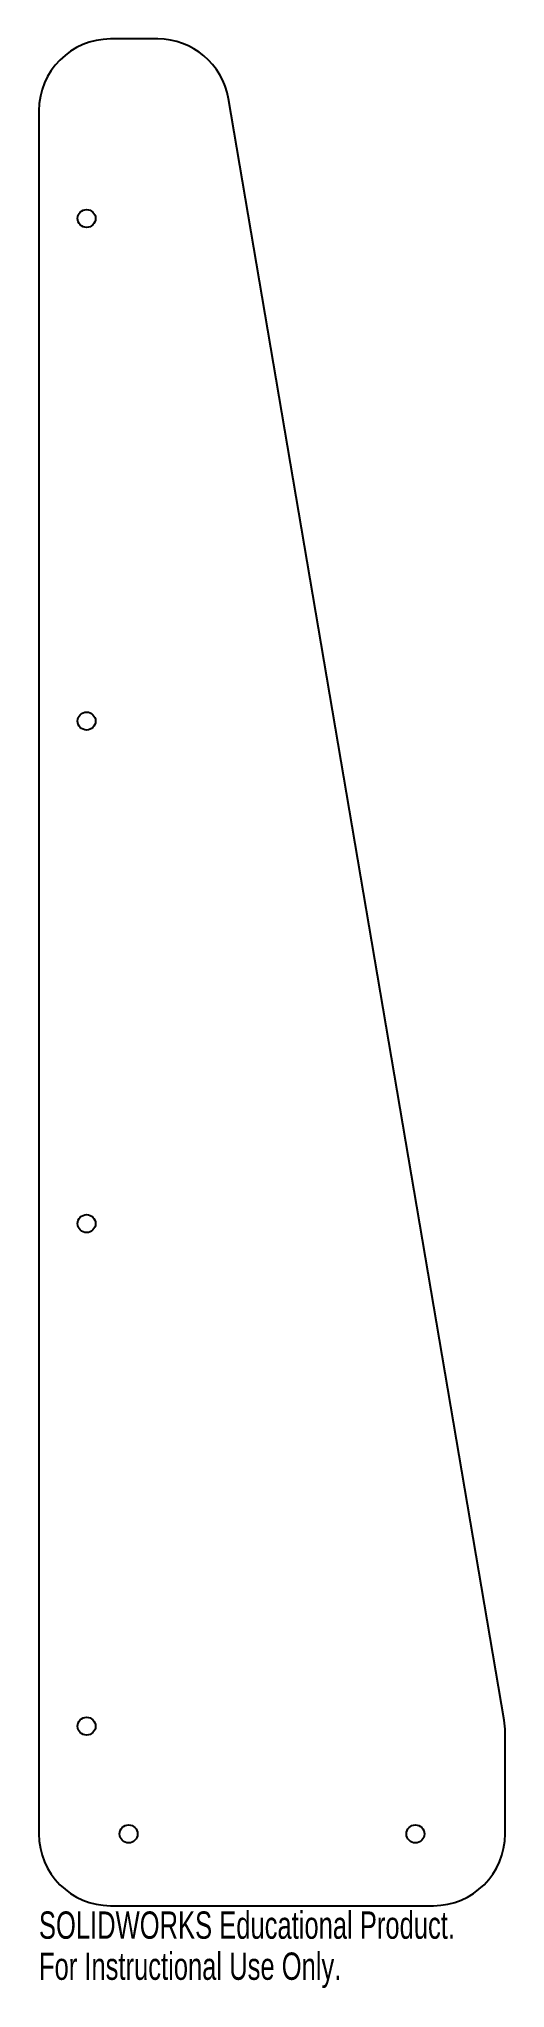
# Model space of a CAD drawing. Header units: inches. Extents: x 0 to 3.2, y -0.6 to 13.
import ezdxf

# ---------------------------------------------------------------- set-up
doc = ezdxf.new("R2010")
doc.units = ezdxf.units.IN
doc.header["$MEASUREMENT"] = 0
doc.styles.add('SLDTEXTSTYLE0', font='TXT', dxfattribs={"width": 0.7})

msp = doc.modelspace()

# ---------------------------------------------------------------- linework, layer by layer
at = {"color": 7, "linetype": 'Continuous', "lineweight": 25}
for p, q in [((0.828, 13), (0.5, 13)), ((0, 12.5), (0, 0.5)), ((3.243, 1.292), (1.321, 12.584)), ((3.25, 0.5), (3.25, 1.208)), ((0.5, 0), (2.75, 0))]:
    msp.add_line(p, q, dxfattribs=at)
for centre in [(0.332, 11.75), (0.332, 8.25), (0.332, 4.75), (0.332, 1.25), (0.625, 0.5), (2.625, 0.5)]:
    msp.add_circle(centre, 0.0625, dxfattribs=at)
for centre, start, end in [((0.5, 12.5), 90, 180), ((0.828, 12.5), 9.6599, 90), ((2.75, 1.208), 0, 9.6599), ((0.5, 0.5), 180, 270), ((2.75, 0.5), 270, 0)]:
    msp.add_arc(centre, 0.5, start, end, dxfattribs=at)

# ---------------------------------------------------------------- texts
at = {"color": 7, "linetype": 'Continuous', "char_height": 0.1903, "attachment_point": 1, "style": 'SLDTEXTSTYLE0'}
for s, insert in [('SOLIDWORKS Educational Product.', (0, -0.04)), ('For Instructional Use Only.', (0, -0.326))]:
    msp.add_mtext(s, dxfattribs=dict(at, insert=insert))

doc.saveas('drawing.dxf')
